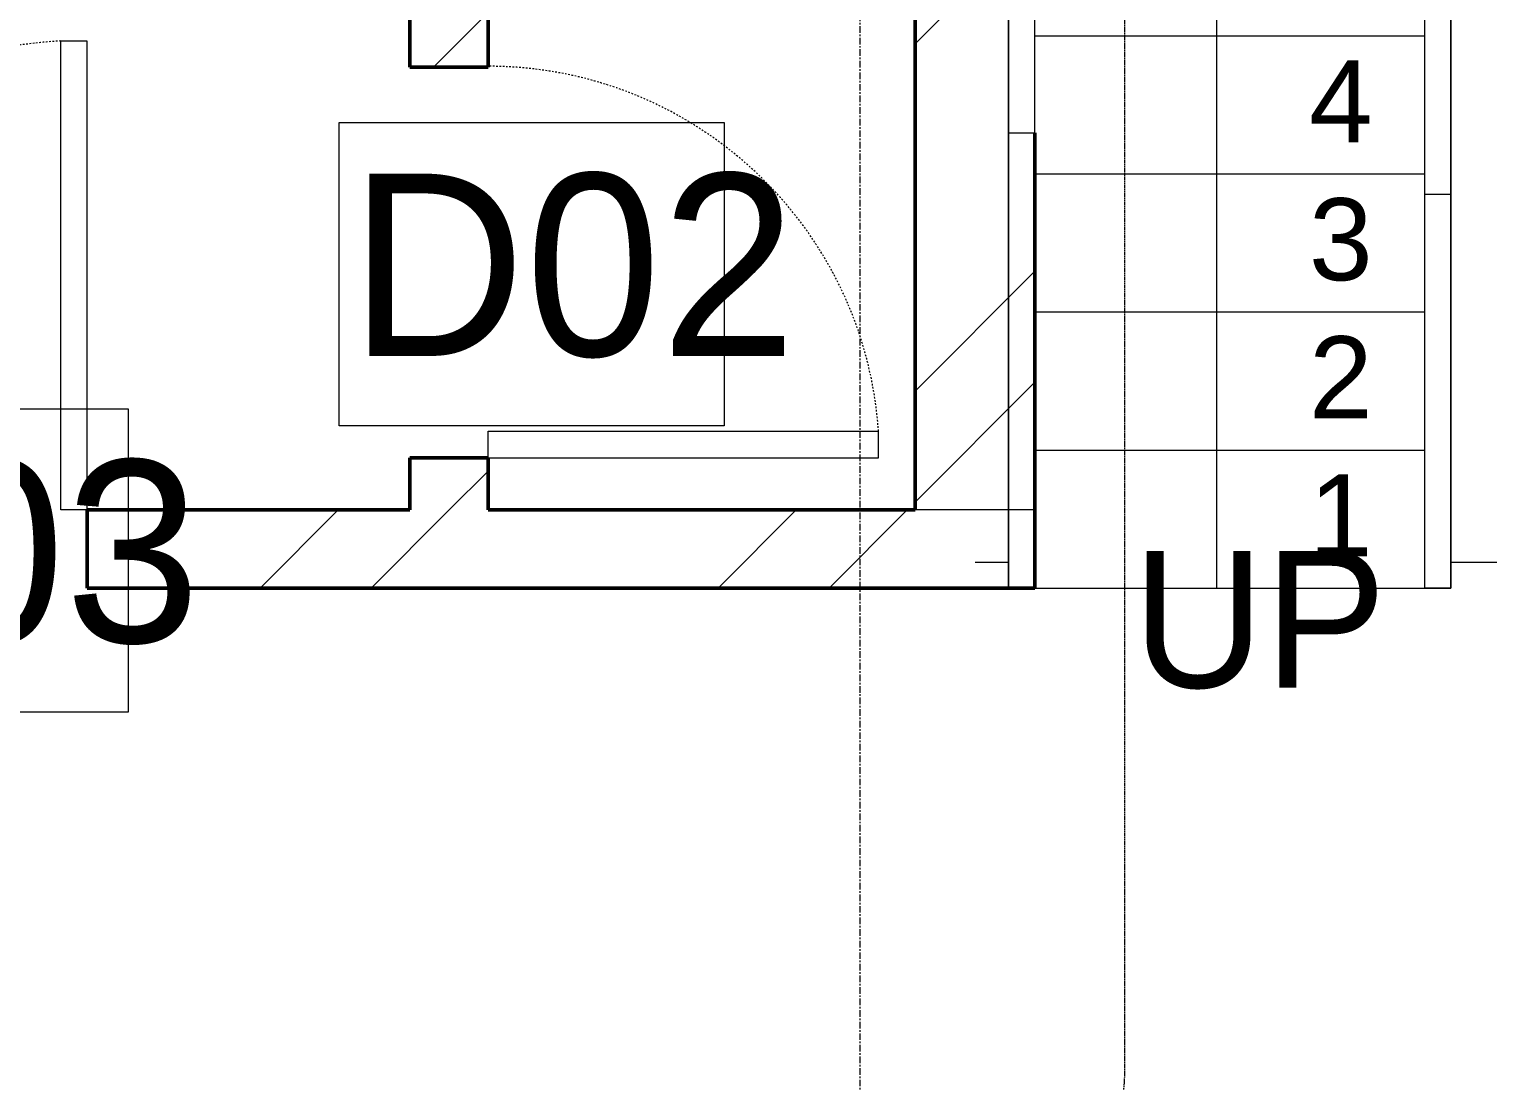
# Model space of a CAD drawing. Header units: inches. Extents: x 22 to 382261, y 22 to 371281.
# Drawn here: x 112073 to 114875, y 65345 to 67364 of the extents above; entities that cross this region are included whole.
import ezdxf

# ---------------------------------------------------------------- set-up
doc = ezdxf.new("R2010")
doc.units = ezdxf.units.IN
doc.header["$MEASUREMENT"] = 0
for name, pattern in [('_Tracejado médio', [4, 3, -1]), ('Dash', [6.35, 3.175, -3.175]), ('Grid Line 1_2_', [22.225, 12.7, -3.175, 3.175, -3.175]), ('Overhead', [3.96875, 2.38125, -1.5875])]:
    doc.linetypes.add(name, pattern=pattern)
for name, color, linetype, lineweight in [('A-ANNO-SYMB', 150, 'Continuous', 9), ('A-AREA', 32, 'Continuous', 9), ('A-DOOR', 31, 'Continuous', 9), ('A-DOOR-HDLN', 31, 'Dash', 9), ('A-DOOR-IDEN', 31, 'Continuous', 9), ('A-FLOR-HRAL', 11, 'Continuous', 9), ('A-WALL', 113, 'Continuous', 9), ('A-WALL-PATT', 111, 'Continuous', 9), ('I-WALL', 2, 'Continuous', 9), ('S-GRID', 1, 'Continuous', 9), ('S-STRS', 31, 'Continuous', 9), ('S-STRS-ANNO', 31, 'Continuous', 9), ('S-STRS-IDEN', 31, 'Continuous', 9)]:
    doc.layers.add(name, color=color, linetype=linetype, lineweight=lineweight)
doc.styles.add('Arial', font='arial.ttf', dxfattribs={"height": 506.015625})
doc.styles.add('Century Gothic', font='GOTHIC.TTF', dxfattribs={"height": 255})
doc.styles.add('Tw Cen MT Condensed', font='TCCM____.TTF', dxfattribs={"height": 1.35})
pattern_1 = [(45, (101903.7, 56557.85), (-440.033, 440.033), []), (45, (101903.7, 57224.6), (-440.033, 440.033), [])]

# ---------------------------------------------------------------- blocks, each defined once
blk = doc.blocks.new('M_Single-Flush - 900 by 2100-911137-01-GROUND FLOOR FURNITURE PLAN')
at = {"layer": 'A-DOOR'}
for p, q in [((450, 975.2), (399, 975.2)), ((399, 75), (399, 975.2)), ((450, 75), (450, 975.2)), ((450, 75), (399, 75))]:
    blk.add_line(p, q, dxfattribs=at)
at = {"layer": 'A-DOOR-HDLN'}
blk.add_arc((450, 75), 901.7, 93.2424, 180, dxfattribs=at)
blk = doc.blocks.new('Top Rail Type - Top Rail_Internal_-670082-01-GROUND FLOOR FURNITURE PLAN')
at = {"layer": 'A-FLOR-HRAL'}
for p, q in [((12850.8, 10489.4), (12900.8, 10489.4)), ((12850.8, 9733.2), (12850.8, 10489.4)), ((12900.8, 10489.4), (12900.8, 9733.2)), ((12900.8, 9733.2), (12850.8, 9733.2))]:
    blk.add_line(p, q, dxfattribs=at)
blk = doc.blocks.new('Top Rail Type - Top Rail_Internal_-V5-01-GROUND FLOOR FURNITURE PLAN')
at = {"layer": 'A-FLOR-HRAL', "linetype": 'Overhead'}
for p, q in [((12885.9, 12192), (12885.9, 12142)), ((12885.9, 12192), (13088.8, 12192)), ((13088.8, 12192), (13088.8, 12142)), ((12850.8, 12167), (12900.8, 12167)), ((12850.8, 12116.6), (12850.8, 12167)), ((12900.8, 12116.6), (12900.8, 12167)), ((13126.6, 12167), (13076.6, 12167)), ((13076.6, 12167), (13076.6, 12103.5)), ((13126.6, 12167), (13126.6, 12103.5)), ((12885.9, 12142), (13088.8, 12142)), ((12850.8, 12027.9), (12850.8, 12116.6)), ((12900.8, 12051.2), (12900.8, 12116.6)), ((13076.6, 12103.5), (13076.6, 9733.2)), ((13126.6, 12103.5), (13126.6, 9733.2)), ((13126.6, 9733.2), (13076.6, 9733.2))]:
    blk.add_line(p, q, dxfattribs=at)
at = {"layer": 'A-FLOR-HRAL'}
for p, q in [((12900.8, 12051.2), (12850.8, 12027.9)), ((12900.8, 9733.2), (12900.8, 12051.2)), ((12850.8, 9733.2), (12850.8, 12027.9)), ((12850.8, 9733.2), (12900.8, 9733.2))]:
    blk.add_line(p, q, dxfattribs=at)
blk = doc.blocks.new('Top Rail Type - Top Rail_Internal_-670101-01-GROUND FLOOR FURNITURE PLAN')
at = {"layer": 'A-FLOR-HRAL'}
for p, q in [((12051.6, 10606.8), (12101.6, 10606.8)), ((12051.6, 9733.2), (12051.6, 10606.8)), ((12101.6, 10606.8), (12101.6, 9733.2)), ((12101.6, 9733.2), (12051.6, 9733.2))]:
    blk.add_line(p, q, dxfattribs=at)
blk = doc.blocks.new('Top Rail Type - Top Rail_Internal_-V6-01-GROUND FLOOR FURNITURE PLAN')
at = {"layer": 'A-FLOR-HRAL', "linetype": 'Overhead'}
for p, q in [((12051.6, 12941.2), (12384, 12941.2)), ((12051.6, 12762.8), (12051.6, 12941.2)), ((12384, 12941.2), (13628.7, 12941.2)), ((13628.7, 12941.2), (13925.8, 12941.2)), ((13925.8, 12941.2), (13925.8, 12778.8)), ((12101.6, 12891.2), (12384, 12891.2)), ((12101.6, 12762.8), (12101.6, 12891.2)), ((12384, 12891.2), (13628.7, 12891.2)), ((13628.7, 12891.2), (13875.8, 12891.2)), ((13875.8, 12891.2), (13875.8, 12778.8)), ((13875.8, 12778.8), (13875.8, 9733.2)), ((13925.8, 12778.8), (13925.8, 9733.2)), ((12051.6, 11655.2), (12051.6, 12762.8)), ((12101.6, 11678.5), (12101.6, 12762.8)), ((13925.8, 9733.2), (13875.8, 9733.2))]:
    blk.add_line(p, q, dxfattribs=at)
at = {"layer": 'A-FLOR-HRAL'}
for p, q in [((12101.6, 11678.5), (12051.6, 11655.2)), ((12101.6, 10606.8), (12101.6, 11678.5)), ((12051.6, 10606.8), (12051.6, 11655.2)), ((12051.6, 9733.2), (12051.6, 10606.8)), ((12101.6, 9733.2), (12101.6, 10606.8)), ((12051.6, 9733.2), (12101.6, 9733.2))]:
    blk.add_line(p, q, dxfattribs=at)
blk = doc.blocks.new('M_Single-Flush - d02  toilet 750 by 2100-458076-01-GROUND FLOOR FURNITURE PLAN')
at = {"layer": 'A-DOOR'}
for p, q in [((375, 825), (324, 825)), ((324, 75), (324, 825)), ((375, 75), (375, 825)), ((375, 75), (324, 75))]:
    blk.add_line(p, q, dxfattribs=at)
at = {"layer": 'A-DOOR-HDLN'}
blk.add_arc((375, 75), 751.7, 93.8903, 180, dxfattribs=at)
blk = doc.blocks.new('M_Door Tag1 - M_Door Tag 2-910938-01-GROUND FLOOR FURNITURE PLAN')
at = {"layer": 'A-DOOR-IDEN'}
for p, q in [((-1.206, 1.536), (3.019, 1.536)), ((-1.206, -1.791), (-1.206, 1.536)), ((3.019, 1.536), (3.019, -1.791)), ((3.019, -1.791), (-1.206, -1.791))]:
    blk.add_line(p, q, dxfattribs=at)

msp = doc.modelspace()

# ---------------------------------------------------------------- hatches: boundary and pattern name
at = {"layer": 'A-WALL-PATT'}
h = msp.add_hatch(dxfattribs=at)
h.set_pattern_fill('FP_1', color=256, style=0, pattern_type=2)
h.set_pattern_definition(pattern_1)
h.paths.add_polyline_path([(112954.9, 66441), (112954.9, 66541), (112804.9, 66541), (112804.9, 66441)])
h.paths.add_polyline_path([(112954.9, 67291), (112954.9, 68566), (112804.9, 68566), (112804.9, 67291)])
h = msp.add_hatch(dxfattribs=at)
h.set_pattern_fill('FP_1', color=256, style=0, pattern_type=2)
h.set_pattern_definition(pattern_1)
h.paths.add_polyline_path([(114005.3, 66441), (114005.3, 67165.2), (113955.3, 67165.2), (113955.3, 68213), (114005.3, 68236.4), (114005.3, 68566), (113775.3, 68566), (113775.3, 66441)])
h = msp.add_hatch(dxfattribs=at)
h.set_pattern_fill('FP_1', color=256, style=0, pattern_type=2)
h.set_pattern_definition(pattern_1)
h.paths.add_polyline_path([(112184.9, 66291), (114005.3, 66291), (114005.3, 66441), (112184.9, 66441)])
h.paths.add_polyline_path([(105979.4, 66291), (111284.9, 66291), (111284.9, 66441), (105459.9, 66441), (105459.9, 66291)])

# ---------------------------------------------------------------- linework, layer by layer
at = {"layer": 'A-ANNO-SYMB', "linetype": '_Tracejado médio'}
msp.add_line((114178.3, 65374.1), (114178.3, 69687.5), dxfattribs=at)
msp.add_arc((113653.3, 65374.1), 525, 270, 0, dxfattribs=at)
at = {"layer": 'A-AREA'}
for p, q in [((113890.3, 66341), (113954.9, 66341)), ((114804.9, 66341), (115794.9, 66341))]:
    msp.add_line(p, q, dxfattribs=at)
at = {"layer": 'A-WALL', "lineweight": 50}
for p, q in [((112804.9, 68566), (112804.9, 67291)), ((112954.9, 67291), (112954.9, 68566)), ((112804.9, 67291), (112954.9, 67291)), ((112954.9, 66541), (112804.9, 66541)), ((112804.9, 66541), (112804.9, 66441)), ((112954.9, 66441), (112954.9, 66541)), ((112804.9, 66441), (112184.9, 66441)), ((112184.9, 66441), (112184.9, 66291)), ((113775.3, 66441), (112954.9, 66441)), ((114005.3, 66291), (114005.3, 66441)), ((112184.9, 66291), (114005.3, 66291))]:
    msp.add_line(p, q, dxfattribs=at)
at = {"layer": 'A-WALL'}
msp.add_line((114005.3, 66441), (113775.3, 66441), dxfattribs=at)
at = {"layer": 'I-WALL', "lineweight": 50}
for p, q in [((113775.3, 68566), (113775.3, 66441)), ((114005.3, 66441), (114005.3, 67165.2))]:
    msp.add_line(p, q, dxfattribs=at)
at = {"layer": 'S-GRID', "linetype": 'Grid Line 1_2_'}
msp.add_line((113669.9, 47154.5), (113669.9, 70573.3), dxfattribs=at)
at = {"layer": 'S-STRS'}
for p, q in [((113954.9, 67351), (113954.9, 67616)), ((114804.9, 67351), (114804.9, 67616)), ((113954.9, 67086), (113954.9, 67351)), ((114005.3, 67351), (114754.5, 67351)), ((114804.9, 67086), (114804.9, 67351)), ((113954.9, 66821), (113954.9, 67086)), ((114005.3, 67086), (114754.5, 67086)), ((114804.9, 66821), (114804.9, 67086)), ((113954.9, 66556), (113954.9, 66821)), ((114005.3, 66821), (114754.5, 66821)), ((114804.9, 66556), (114804.9, 66821)), ((113954.9, 66291), (113954.9, 66556)), ((114005.3, 66556), (114754.5, 66556)), ((114804.9, 66291), (114804.9, 66556)), ((114005.3, 66291), (114754.5, 66291))]:
    msp.add_line(p, q, dxfattribs=at)
at = {"layer": 'S-STRS', "linetype": 'Overhead'}
for p, q in [((114005.3, 67351), (114754.5, 67351)), ((114005.3, 67086), (114754.5, 67086)), ((114005.3, 66821), (114754.5, 66821)), ((114005.3, 66556), (114754.5, 66556)), ((114005.3, 66291), (114754.5, 66291))]:
    msp.add_line(p, q, dxfattribs=at)
at = {"layer": 'S-STRS-ANNO'}
for p, q in [((114354.9, 67351), (114354.9, 67616)), ((114354.9, 67086), (114354.9, 67351)), ((114354.9, 66821), (114354.9, 67086)), ((114354.9, 66556), (114354.9, 66821)), ((114354.9, 66291), (114354.9, 66556))]:
    msp.add_line(p, q, dxfattribs=at)

# ---------------------------------------------------------------- block references
at = {"layer": 'A-DOOR-HDLN'}
msp.add_blockref('M_Single-Flush - 900 by 2100-911137-01-GROUND FLOOR FURNITURE PLAN', (111734.9, 66366), dxfattribs=at)
at = {"layer": 'A-DOOR-HDLN', "rotation": 270}
msp.add_blockref('M_Single-Flush - d02  toilet 750 by 2100-458076-01-GROUND FLOOR FURNITURE PLAN', (112879.9, 66916), dxfattribs=at)
at = {"layer": 'A-DOOR-IDEN', "xscale": 174.9999999999999, "yscale": 174.9999999999999, "zscale": 174.9999999999999}
for p in [(112879.9, 66916), (111734.9, 66366)]:
    msp.add_blockref('M_Door Tag1 - M_Door Tag 2-910938-01-GROUND FLOOR FURNITURE PLAN', p, dxfattribs=at)
at = {"layer": 'A-FLOR-HRAL'}
for name in ['Top Rail Type - Top Rail_Internal_-V6-01-GROUND FLOOR FURNITURE PLAN', 'Top Rail Type - Top Rail_Internal_-V5-01-GROUND FLOOR FURNITURE PLAN', 'Top Rail Type - Top Rail_Internal_-670101-01-GROUND FLOOR FURNITURE PLAN', 'Top Rail Type - Top Rail_Internal_-670082-01-GROUND FLOOR FURNITURE PLAN']:
    msp.add_blockref(name, (101903.7, 56557.9), dxfattribs=at)

# ---------------------------------------------------------------- texts
at = {"layer": 'A-DOOR-IDEN', "char_height": 350, "width": 785.654, "attachment_point": 1, "style": 'Tw Cen MT Condensed'}
for s, insert in [('D02', (112688.6, 67086.6)), ('D03', (111543.6, 66536.6))]:
    msp.add_mtext(s, dxfattribs=dict(at, insert=insert))
at = {"layer": 'S-STRS-ANNO', "char_height": 157.5, "width": 145.363, "attachment_point": 1, "line_spacing_factor": 0.941778, "style": 'Arial'}
for s, insert in [('4', (114531.8, 67304.4)), ('3', (114531.8, 67039.4)), ('2', (114531.8, 66774.4)), ('1', (114531.8, 66509.4))]:
    msp.add_mtext(s, dxfattribs=dict(at, insert=insert))
at = {"layer": 'S-STRS-IDEN', "insert": (114192.8, 66362.4), "char_height": 262.5, "width": 542.968, "attachment_point": 1, "line_spacing_factor": 0.984502, "style": 'Century Gothic'}
msp.add_mtext('UP', dxfattribs=at)

doc.saveas('drawing.dxf')
